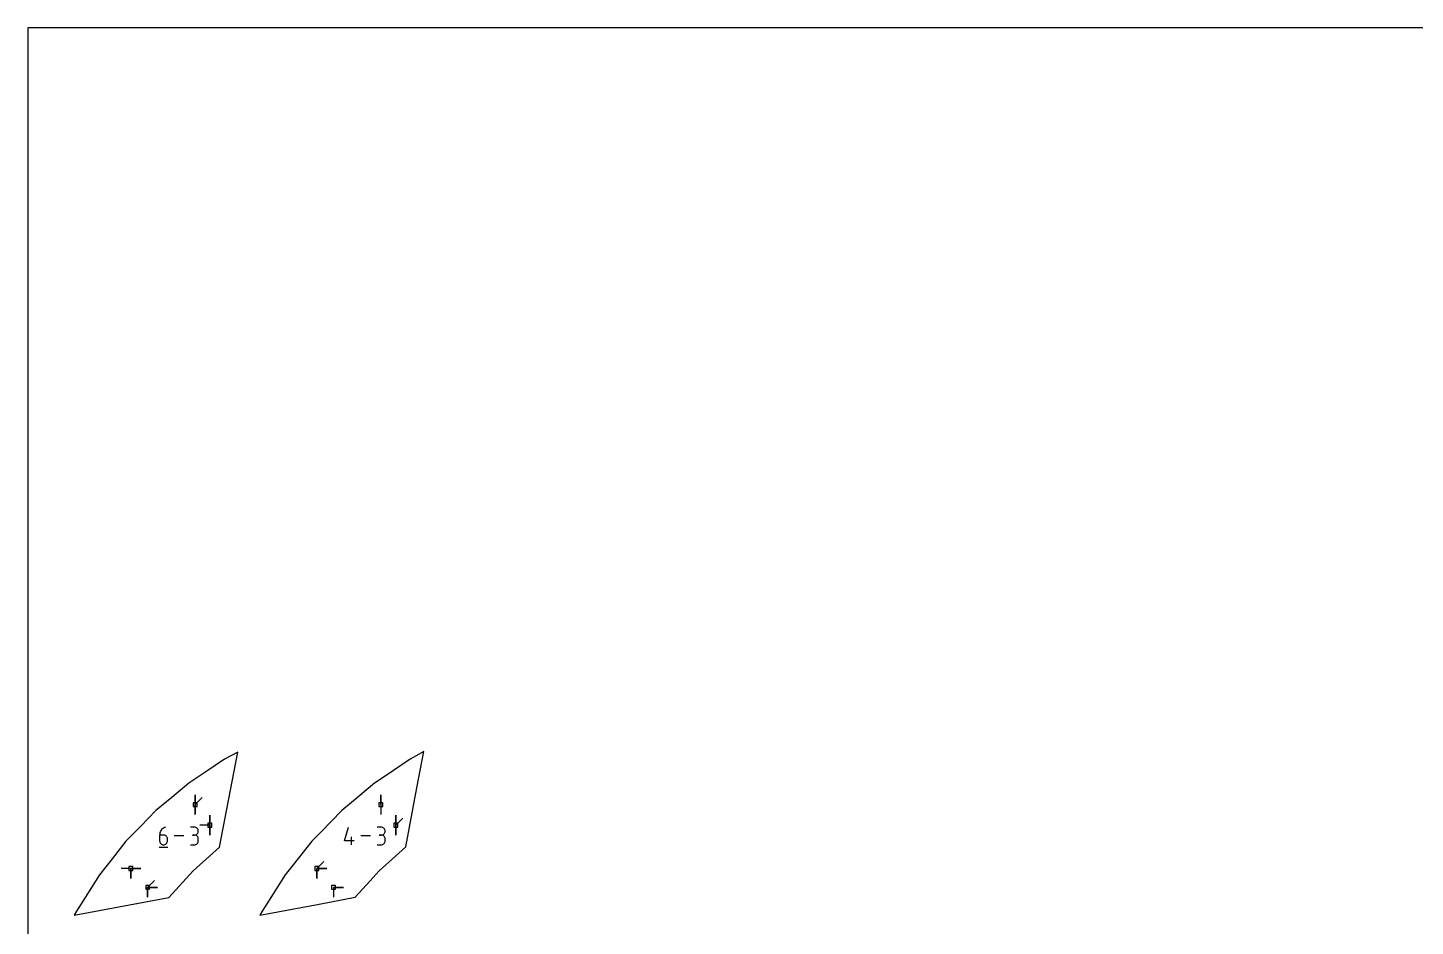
# Model space of a CAD drawing. Extents: x 0 to 800, y 0 to 1000.
# Drawn here: x 0 to 200, y 870.4 to 1000 of the extents above; entities that cross this region are included whole.
import ezdxf

# ---------------------------------------------------------------- set-up
doc = ezdxf.new("R2010")
doc.units = 0

msp = doc.modelspace()

# ---------------------------------------------------------------- linework, layer by layer
at = {"layer": 'annotation', "color": 1}
for p, q in [((24.122795, 887.930785), (24.122795, 889.359535)), ((24.122795, 887.930785), (24.122795, 889.359535)), ((24.122795, 889.359535), (24.122795, 887.930785)), ((24.122795, 887.930785), (24.122795, 889.359535)), ((24.122795, 889.359535), (24.122795, 887.930785)), ((24.122795, 887.930785), (25.133073, 888.941064)), ((50.911573, 887.930786), (50.911573, 889.359536)), ((50.911573, 887.930786), (50.911573, 889.359536)), ((50.911573, 889.359536), (50.911573, 887.930786)), ((24.122795, 887.930785), (24.122795, 886.502035)), ((24.122795, 887.930785), (24.122795, 886.502035)), ((24.122795, 886.502035), (24.122795, 887.930785)), ((26.253025, 884.973677), (26.253025, 886.402427)), ((26.253025, 884.973677), (26.253025, 886.402427)), ((26.253025, 886.402427), (26.253025, 884.973677)), ((26.253025, 884.973677), (26.253025, 886.402427)), ((26.253025, 886.402427), (26.253025, 884.973677)), ((50.911573, 887.930786), (50.911573, 886.502036)), ((53.041803, 884.973677), (53.041803, 886.402427)), ((53.041803, 884.973677), (53.041803, 886.402427)), ((53.041803, 886.402427), (53.041803, 884.973677)), ((53.041803, 884.973677), (53.041803, 886.402427)), ((53.041803, 886.402427), (53.041803, 884.973677)), ((19.116866, 884.048389), (19.057727, 883.891561)), ((19.197013, 884.194353), (19.116866, 884.048389)), ((19.296637, 884.327398), (19.197013, 884.194353)), ((19.414211, 884.445471), (19.296637, 884.327398)), ((19.548207, 884.546518), (19.414211, 884.445471)), ((19.697095, 884.628487), (19.548207, 884.546518)), ((19.859349, 884.689322), (19.697095, 884.628487)), ((19.859349, 884.689322), (19.859349, 884.689322)), ((24.015217, 884.686363), (23.448839, 884.686363)), ((24.117082, 884.67722), (24.015217, 884.686363)), ((24.212933, 884.65087), (24.117082, 884.67722)), ((24.301176, 884.608936), (24.212933, 884.65087)), ((24.380217, 884.553036), (24.301176, 884.608936)), ((24.448463, 884.484792), (24.380217, 884.553036)), ((24.504317, 884.405824), (24.448463, 884.484792)), ((24.546187, 884.317753), (24.504317, 884.405824)), ((24.572478, 884.2222), (24.546187, 884.317753)), ((24.546187, 883.922967), (24.572478, 884.018892)), ((24.581596, 884.120784), (24.572478, 884.2222)), ((24.572478, 884.018892), (24.581596, 884.120784)), ((24.581596, 884.120784), (24.581596, 884.120784)), ((26.253025, 884.973677), (24.824275, 884.973677)), ((26.253025, 884.973677), (26.253025, 883.544927)), ((26.253025, 884.973677), (26.253025, 883.544927)), ((26.253025, 883.544927), (26.253025, 884.973677)), ((45.655644, 882.705797), (46.221223, 884.689322)), ((50.94571, 884.686363), (50.379331, 884.686363)), ((51.047574, 884.67722), (50.94571, 884.686363)), ((51.143425, 884.65087), (51.047574, 884.67722)), ((51.231669, 884.608936), (51.143425, 884.65087)), ((51.31071, 884.553036), (51.231669, 884.608936)), ((51.378955, 884.484792), (51.31071, 884.553036)), ((51.43481, 884.405824), (51.378955, 884.484792)), ((51.47668, 884.317753), (51.43481, 884.405824)), ((51.502971, 884.2222), (51.47668, 884.317753)), ((51.47668, 883.922967), (51.502971, 884.018892)), ((51.512089, 884.120784), (51.502971, 884.2222)), ((51.502971, 884.018892), (51.512089, 884.120784)), ((51.512089, 884.120784), (51.512089, 884.120784)), ((53.041803, 884.973677), (54.052082, 885.983956)), ((53.041803, 884.973677), (53.041803, 883.544927)), ((53.041803, 884.973677), (53.041803, 883.544927)), ((53.041803, 883.544927), (53.041803, 884.973677)), ((19.021122, 883.725922), (19.008581, 883.553526)), ((19.008581, 883.553526), (19.008581, 882.705797)), ((19.57496, 883.553526), (19.008581, 883.553526)), ((19.008581, 882.705797), (19.008581, 882.705797)), ((19.008581, 882.705797), (19.017725, 882.603911)), ((19.017725, 882.603911), (19.044082, 882.508001)), ((19.057727, 883.891561), (19.021122, 883.725922)), ((19.044082, 882.508001), (19.086038, 882.419672)), ((19.086038, 882.419672), (19.141978, 882.34053)), ((19.141978, 882.34053), (19.210289, 882.272179)), ((19.210289, 882.272179), (19.289356, 882.216224)), ((19.289356, 882.216224), (19.377567, 882.174269)), ((19.377567, 882.174269), (19.473306, 882.147919)), ((19.473306, 882.147919), (19.57496, 882.138779)), ((19.676824, 883.544435), (19.57496, 883.553526)), ((19.57496, 882.138779), (19.676824, 882.147919)), ((19.57496, 882.138779), (19.57496, 882.138779)), ((19.772675, 883.518218), (19.676824, 883.544435)), ((19.676824, 882.147919), (19.772675, 882.174269)), ((19.860919, 883.476454), (19.772675, 883.518218)), ((19.772675, 882.174269), (19.860919, 882.216224)), ((19.93996, 883.420726), (19.860919, 883.476454)), ((19.860919, 882.216224), (19.93996, 882.272179)), ((20.008205, 883.352613), (19.93996, 883.420726)), ((19.93996, 882.272179), (20.008205, 882.34053)), ((20.064059, 883.273698), (20.008205, 883.352613)), ((20.008205, 882.34053), (20.064059, 882.419672)), ((20.105929, 883.185561), (20.064059, 883.273698)), ((20.064059, 882.419672), (20.105929, 882.508001)), ((20.13222, 883.089784), (20.105929, 883.185561)), ((20.105929, 882.508001), (20.13222, 882.603911)), ((20.141338, 882.987947), (20.13222, 883.089784)), ((20.13222, 882.603911), (20.141338, 882.705797)), ((20.141338, 882.705797), (20.141338, 882.987947)), ((20.141338, 882.987947), (20.141338, 882.987947)), ((22.492625, 883.41405), (21.098032, 883.41405)), ((23.448839, 882.138859), (24.015217, 882.138859)), ((24.015217, 883.553606), (23.731628, 883.553606)), ((23.731628, 883.553606), (24.015217, 883.553606)), ((24.015217, 883.553606), (24.117082, 883.562751)), ((24.117082, 883.544462), (24.015217, 883.553606)), ((24.015217, 883.553606), (24.015217, 883.553606)), ((24.015217, 882.138859), (24.117082, 882.147997)), ((24.015217, 882.138859), (24.015217, 882.138859)), ((24.117082, 883.562751), (24.212933, 883.589116)), ((24.212933, 883.518113), (24.117082, 883.544462)), ((24.117082, 882.147997), (24.212933, 882.174333)), ((24.212933, 883.589116), (24.301176, 883.631092)), ((24.301176, 883.476179), (24.212933, 883.518113)), ((24.212933, 882.174333), (24.301176, 882.21625)), ((24.301176, 883.631092), (24.380217, 883.687073)), ((24.380217, 883.420279), (24.301176, 883.476179)), ((24.301176, 882.21625), (24.380217, 882.272133)), ((24.380217, 883.687073), (24.448463, 883.75545)), ((24.448463, 883.352035), (24.380217, 883.420279)), ((24.380217, 882.272133), (24.448463, 882.340363)), ((24.448463, 883.75545), (24.504317, 883.834618)), ((24.504317, 883.273067), (24.448463, 883.352035)), ((24.448463, 882.340363), (24.504317, 882.419326)), ((24.504317, 883.834618), (24.546187, 883.922967)), ((24.546187, 883.184996), (24.504317, 883.273067)), ((24.504317, 882.419326), (24.546187, 882.507404)), ((24.572478, 883.089443), (24.546187, 883.184996)), ((24.546187, 882.507404), (24.572478, 882.60298)), ((24.581596, 882.988027), (24.572478, 883.089443)), ((24.572478, 882.60298), (24.581596, 882.704438)), ((24.581596, 882.704438), (24.581596, 882.988027)), ((24.581596, 882.988027), (24.581596, 882.988027)), ((47.071831, 882.705797), (45.655644, 882.705797)), ((46.647327, 882.138779), (46.647327, 883.271536)), ((49.423118, 883.41405), (48.028524, 883.41405)), ((50.379331, 882.138859), (50.94571, 882.138859)), ((50.94571, 883.553606), (50.662121, 883.553606)), ((50.662121, 883.553606), (50.94571, 883.553606)), ((50.94571, 883.553606), (51.047574, 883.562751)), ((51.047574, 883.544462), (50.94571, 883.553606)), ((50.94571, 883.553606), (50.94571, 883.553606)), ((50.94571, 882.138859), (51.047574, 882.147997)), ((50.94571, 882.138859), (50.94571, 882.138859)), ((51.047574, 883.562751), (51.143425, 883.589116)), ((51.143425, 883.518113), (51.047574, 883.544462)), ((51.047574, 882.147997), (51.143425, 882.174333)), ((51.143425, 883.589116), (51.231669, 883.631092)), ((51.231669, 883.476179), (51.143425, 883.518113)), ((51.143425, 882.174333), (51.231669, 882.21625)), ((51.231669, 883.631092), (51.31071, 883.687073)), ((51.31071, 883.420279), (51.231669, 883.476179)), ((51.231669, 882.21625), (51.31071, 882.272133)), ((51.31071, 883.687073), (51.378955, 883.75545)), ((51.378955, 883.352035), (51.31071, 883.420279)), ((51.31071, 882.272133), (51.378955, 882.340363)), ((51.378955, 883.75545), (51.43481, 883.834618)), ((51.43481, 883.273067), (51.378955, 883.352035)), ((51.378955, 882.340363), (51.43481, 882.419326)), ((51.43481, 883.834618), (51.47668, 883.922967)), ((51.47668, 883.184996), (51.43481, 883.273067)), ((51.43481, 882.419326), (51.47668, 882.507404)), ((51.502971, 883.089443), (51.47668, 883.184996)), ((51.47668, 882.507404), (51.502971, 882.60298)), ((51.512089, 882.988027), (51.502971, 883.089443)), ((51.502971, 882.60298), (51.512089, 882.704438)), ((51.512089, 882.704438), (51.512089, 882.988027)), ((51.512089, 882.988027), (51.512089, 882.988027)), ((18.937644, 881.819961), (20.212915, 881.819961)), ((14.880327, 878.70489), (13.451577, 878.70489)), ((14.880327, 878.70489), (16.309077, 878.70489)), ((14.880327, 878.70489), (16.309077, 878.70489)), ((16.309077, 878.70489), (14.880327, 878.70489)), ((14.880327, 878.70489), (14.880327, 877.27614)), ((14.880327, 878.70489), (16.309077, 878.70489)), ((16.309077, 878.70489), (14.880327, 878.70489)), ((14.880327, 878.70489), (14.880327, 877.27614)), ((14.880327, 877.27614), (14.880327, 878.70489)), ((41.669105, 878.70489), (41.669104, 877.27614)), ((41.669105, 878.70489), (41.669104, 877.27614)), ((41.669104, 877.27614), (41.669105, 878.70489)), ((41.669105, 878.70489), (42.679383, 879.715169)), ((41.669105, 878.70489), (43.097855, 878.70489)), ((41.669105, 878.70489), (43.097855, 878.70489)), ((43.097855, 878.70489), (41.669105, 878.70489)), ((41.669105, 878.70489), (43.097855, 878.70489)), ((43.097855, 878.70489), (41.669105, 878.70489)), ((17.283764, 876.004416), (18.294043, 877.014695)), ((17.283764, 876.004416), (18.712514, 876.004416)), ((17.283764, 876.004416), (18.712514, 876.004416)), ((18.712514, 876.004416), (17.283764, 876.004416)), ((17.283764, 876.004416), (17.283764, 874.575666)), ((17.283764, 876.004416), (18.712514, 876.004416)), ((18.712514, 876.004416), (17.283764, 876.004416)), ((17.283764, 876.004416), (17.283764, 874.575666)), ((17.283764, 874.575666), (17.283764, 876.004416)), ((44.072542, 876.004416), (45.501292, 876.004416)), ((44.072542, 876.004416), (45.501292, 876.004416)), ((45.501292, 876.004416), (44.072542, 876.004416)), ((44.072542, 876.004416), (44.072542, 874.575666))]:
    msp.add_line(p, q, dxfattribs=at)
at = {"layer": 'boundary', "color": 5}
for p, q in [((28.33725, 894.471502), (25.675404, 892.680497)), ((27.662336, 881.809358), (30.263988, 895.498222)), ((30.263988, 895.498222), (28.33725, 894.471502)), ((55.126028, 894.471502), (51.538322, 892.057539)), ((56.331325, 895.164934), (55.126028, 894.471502)), ((56.084531, 890.362044), (57.070056, 895.589941)), ((57.070056, 895.589941), (56.331325, 895.164934)), ((25.675404, 892.680497), (23.211957, 891.022984)), ((51.538322, 892.057539), (50.000735, 891.022984)), ((23.211957, 891.022984), (20.748375, 888.967775)), ((50.000735, 891.022984), (46.680255, 888.25292)), ((54.47657, 881.832321), (56.084531, 890.362044)), ((20.748375, 888.967775), (18.468415, 887.06575)), ((46.680255, 888.25292), (45.257193, 887.06575)), ((18.468415, 887.06575), (16.229206, 884.768125)), ((45.257193, 887.06575), (42.239129, 883.968951)), ((16.229206, 884.768125), (14.156896, 882.641752)), ((14.156896, 882.641752), (12.165803, 880.126072)), ((40.945673, 882.641752), (38.262027, 879.251052)), ((42.239129, 883.968951), (40.945673, 882.641752)), ((12.165803, 880.126072), (10.323115, 877.797895)), ((23.846512, 878.36251), (27.662336, 881.809358)), ((50.658253, 878.387966), (53.025609, 880.523466)), ((53.025609, 880.523466), (54.47657, 881.832321)), ((20.333401, 874.552359), (23.846512, 878.36251)), ((38.262027, 879.251052), (37.111893, 877.797895)), ((49.349398, 876.937005), (50.658253, 878.387966)), ((10.323115, 877.797895), (8.601237, 875.090818)), ((37.111893, 877.797895), (34.791101, 874.149226)), ((47.213899, 874.569649), (49.349398, 876.937005)), ((6.669768, 871.980226), (20.333401, 874.552359)), ((8.601237, 875.090818), (7.007698, 872.58551)), ((34.791101, 874.149226), (33.796476, 872.58551)), ((41.986001, 873.584124), (47.213899, 874.569649)), ((7.007698, 872.58551), (6.669768, 871.980226)), ((33.456278, 871.976164), (41.986001, 873.584124)), ((33.796476, 872.58551), (33.456278, 871.976164))]:
    msp.add_line(p, q, dxfattribs=at)
at = {"layer": 'frame', "color": 5}
for p, q in [((800, 1000), (0, 1000)), ((0, 1000), (0, 0))]:
    msp.add_line(p, q, dxfattribs=at)
at = {"layer": 'hole', "color": 5}
for p, q in [((24.408545, 888.216535), (23.837045, 888.216535)), ((23.837045, 888.216535), (23.837045, 887.645035)), ((24.408545, 887.645035), (24.408545, 888.216535)), ((51.197323, 888.216536), (50.625823, 888.216536)), ((50.625823, 888.216536), (50.625823, 887.645036)), ((51.197323, 887.645036), (51.197323, 888.216536)), ((23.837045, 887.645035), (24.408545, 887.645035)), ((50.625823, 887.645036), (51.197323, 887.645036)), ((26.538775, 885.259427), (25.967275, 885.259427)), ((25.967275, 885.259427), (25.967275, 884.687927)), ((25.967275, 884.687927), (26.538775, 884.687927)), ((26.538775, 884.687927), (26.538775, 885.259427)), ((53.327553, 885.259427), (52.756053, 885.259427)), ((52.756053, 885.259427), (52.756053, 884.687927)), ((52.756053, 884.687927), (53.327553, 884.687927)), ((53.327553, 884.687927), (53.327553, 885.259427)), ((15.166077, 878.99064), (14.594577, 878.99064)), ((14.594577, 878.99064), (14.594577, 878.41914)), ((14.594577, 878.41914), (15.166077, 878.41914)), ((15.166077, 878.41914), (15.166077, 878.99064)), ((41.954855, 878.99064), (41.383355, 878.99064)), ((41.383355, 878.99064), (41.383355, 878.41914)), ((41.383355, 878.41914), (41.954855, 878.41914)), ((41.954855, 878.41914), (41.954855, 878.99064)), ((17.569514, 876.290166), (16.998014, 876.290166)), ((16.998014, 876.290166), (16.998014, 875.718666)), ((17.569514, 875.718666), (17.569514, 876.290166)), ((44.358292, 876.290166), (43.786792, 876.290166)), ((43.786792, 876.290166), (43.786792, 875.718666)), ((44.358292, 875.718666), (44.358292, 876.290166)), ((16.998014, 875.718666), (17.569514, 875.718666)), ((43.786792, 875.718666), (44.358292, 875.718666))]:
    msp.add_line(p, q, dxfattribs=at)

doc.saveas('drawing.dxf')
